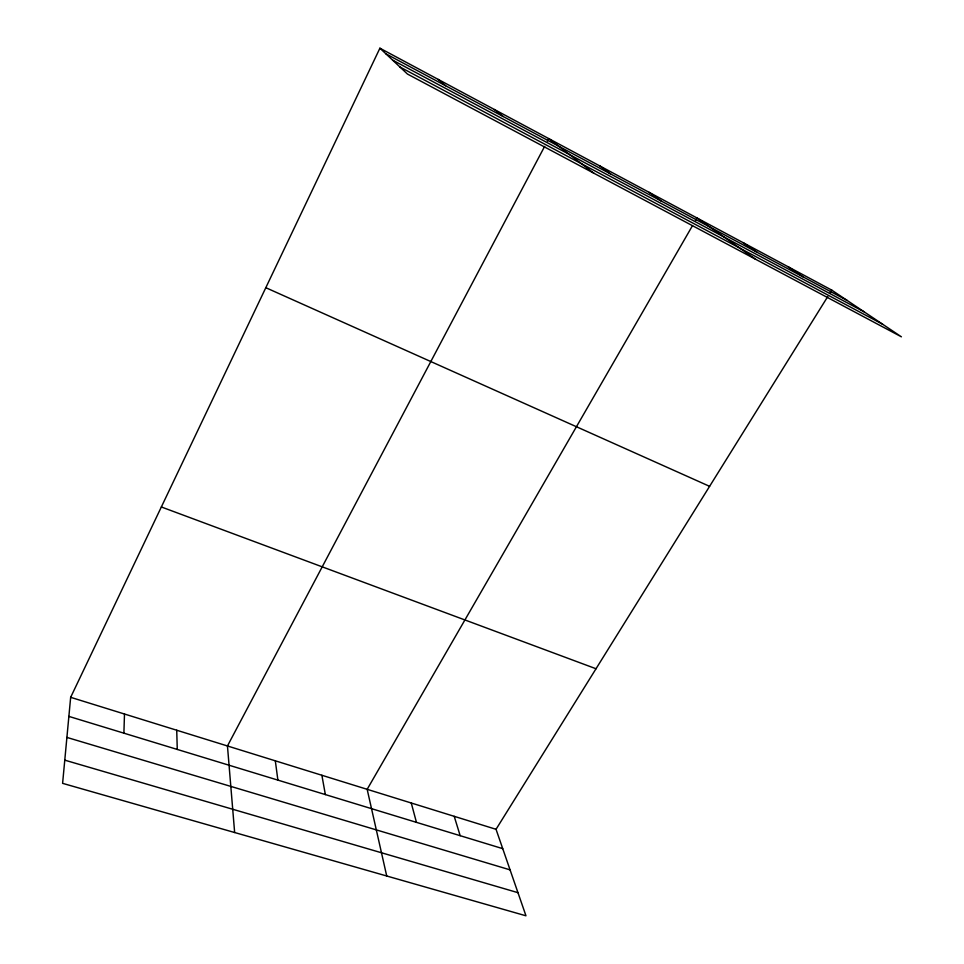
<?xml version="1.0" encoding="UTF-8"?>
<svg xmlns="http://www.w3.org/2000/svg" width="964" height="964" viewBox="0 0 964 964"><rect width="100%" height="100%" fill="white"/><g stroke="black" fill="none" stroke-linecap="round" stroke-linejoin="round"><path stroke-width="1.45" d="M123.898 733.158L124.489 714.023M379.912 48.2L407.423 74.023L901.4 336.822L831.775 290.128L379.912 48.2L70.661 697.321L62.6 783.346L525.97 915.8L496.038 829.305L827.799 296.514M544.648 146.371L227.456 745.967L234.65 832.522M547.395 141.19L548.757 138.599L593.896 173.231M692.501 225.636L367.163 789.323L386.721 875.999M695.466 220.503L696.948 217.936L755.68 259.304M830.185 292.682L831.775 290.128M64.769 760.15L517.969 892.676M66.902 737.412L510.077 869.865M68.878 716.397L502.738 848.657M70.661 697.321L496.038 829.305M161.35 506.968L596.017 668.751M265.811 287.694L709.6 486.338M392.613 60.117L864.19 311.866M399.903 66.974L882.602 324.217M385.925 53.839L847.175 300.455M788.203 266.799L802.843 276.752M743.28 242.747L757.101 252.291M649.134 192.33L661.135 200.982M599.765 165.904L610.754 174.05M494.424 109.51L503.136 116.511M438.174 79.397L445.585 85.736M454.213 816.327L460.165 835.68M411.267 803L416.448 822.352M321.868 775.261L325.362 794.577M275.318 760.825L277.885 780.105M176.725 730.23L177.268 749.438"/></g></svg>
